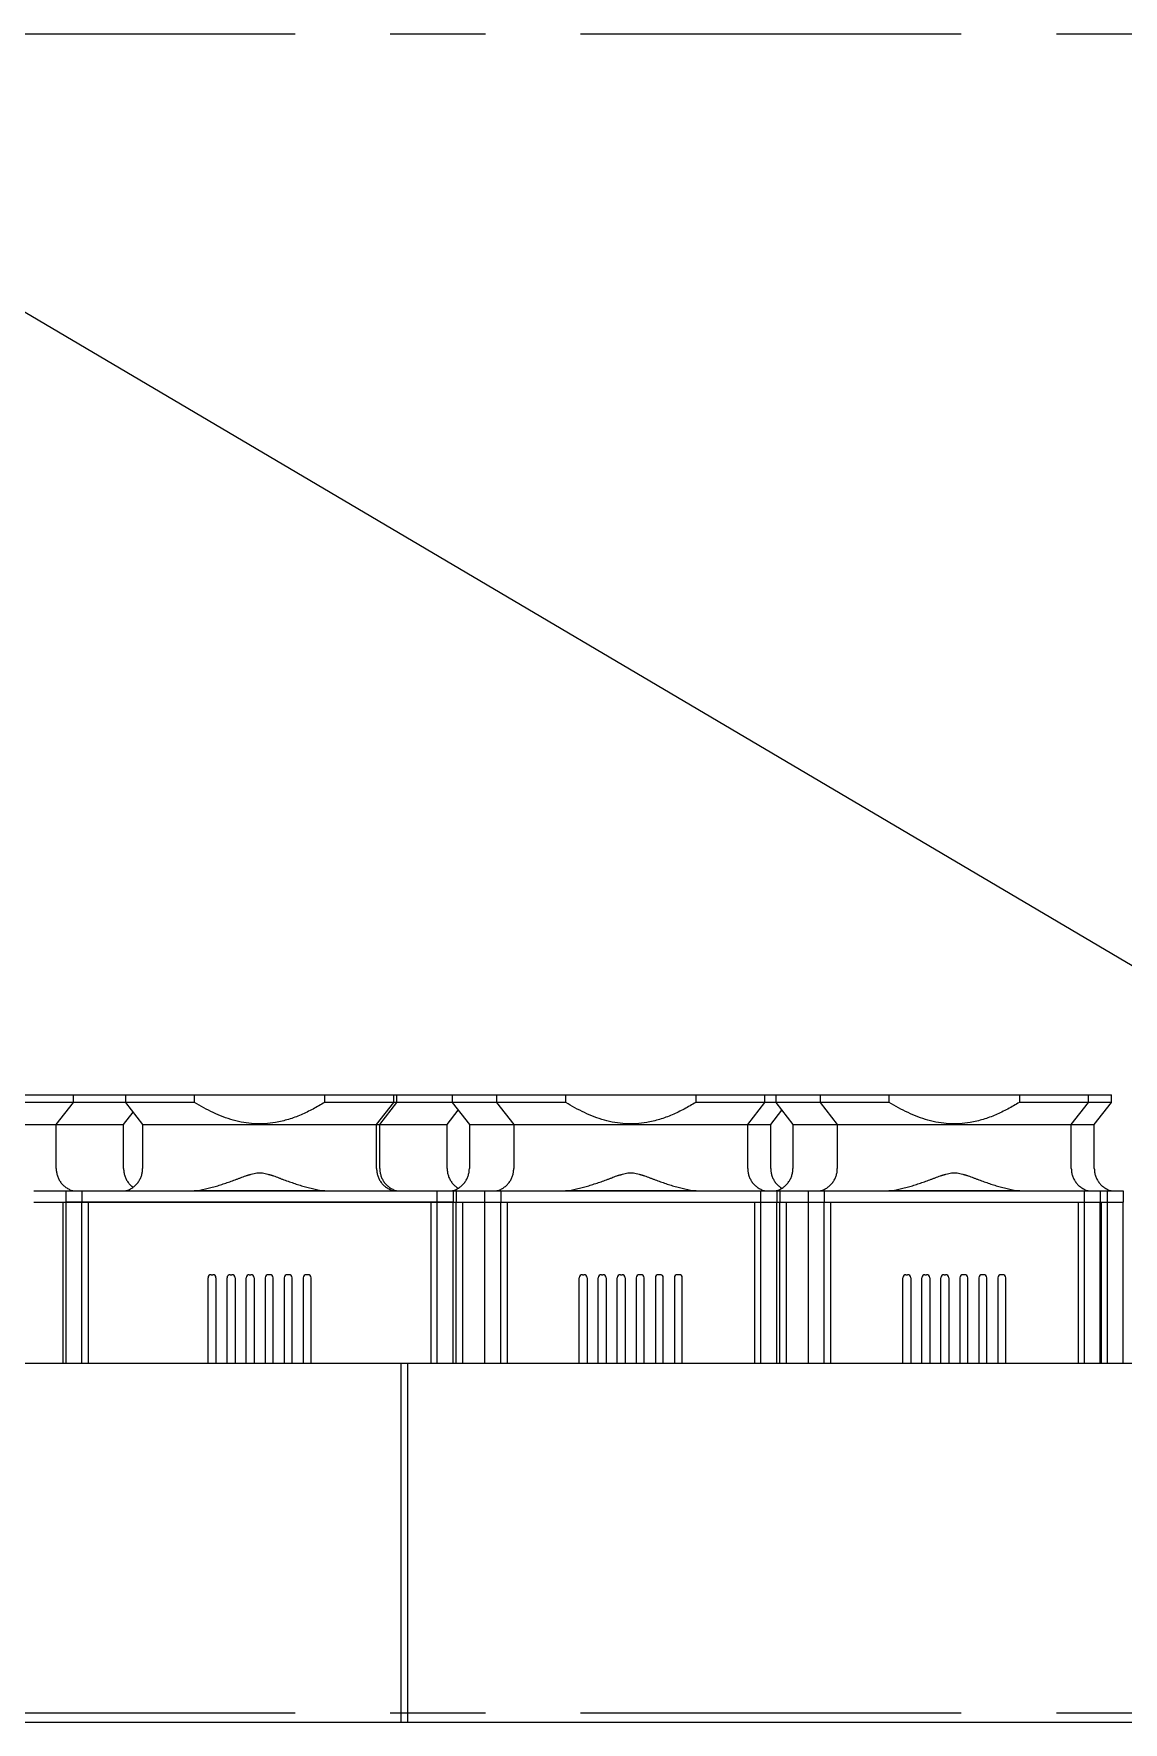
# Model space of a CAD drawing. Header units: millimetres. Extents: x -33493 to 146110, y 17338 to 47807.
# Drawn here: x 934 to 4368, y 36735 to 42055 of the extents above; entities that cross this region are included whole.
import ezdxf

# ---------------------------------------------------------------- set-up
doc = ezdxf.new("R2010")
doc.units = ezdxf.units.MM
doc.linetypes.add('IDA - Grid Line', pattern=[2100, 1200, -300, 300, -300])
doc.layers.add('0-1', color=7, linetype='Continuous', lineweight=5)
for name, color, linetype, lineweight, true_color in [('A-_FLORLEVL_E-1', 9, 'IDA - Grid Line', 9, 0x808080), ('A-_ROOF----_E-1', 6, 'Continuous', 9, 0xff00ff), ('A-_WALL----_E-1', 6, 'Continuous', 9, 0xff00ff), ('M-_EQPT----_E-1', 6, 'Continuous', 9, 0xff00ff)]:
    doc.layers.add(name, color=color, linetype=linetype, lineweight=lineweight, true_color=true_color)

# ---------------------------------------------------------------- blocks, each defined once
blk = doc.blocks.new('1599_DB_A_BLK2_ISS_ACMV_R21 23 1228_rvt-1-DOOR _ WINDOW SCHEDULE - ELEVATION 3 Copy 1')
at = {"layer": 'M-_EQPT----_E-1', "color": 8}
for p, q in [((840.7, 38712), (1058.7, 38712)), ((1058.7, 38688), (840.7, 38688)), ((1004.5, 38618.7), (1058.7, 38688)), ((1058.7, 38688), (1058.7, 38712)), ((1223.3, 38688), (1058.9, 38688)), ((1059, 38712), (1223.3, 38712)), ((1222.7, 38712), (1222.7, 38688)), ((1222.7, 38712), (1440.7, 38712)), ((1222.7, 38688), (1276.9, 38618.7)), ((1440.7, 38688), (1222.7, 38688)), ((1440.7, 38712), (1850.7, 38712)), ((1440.7, 38688), (1440.7, 38712)), ((1850.7, 38712), (2068.7, 38712)), ((1850.7, 38712), (1850.7, 38688)), ((2068.7, 38688), (1850.7, 38688)), ((2014.5, 38618.7), (2068.7, 38688)), ((2024.5, 38618.7), (2078.7, 38688)), ((2068.7, 38688), (2068.7, 38712)), ((2069.8, 38712), (2078.7, 38712)), ((2078.7, 38688), (2069.8, 38688)), ((2078.7, 38688), (2078.7, 38712)), ((2253.4, 38688), (2078.9, 38688)), ((2079, 38712), (2253.4, 38712)), ((2252.7, 38712), (2252.7, 38688)), ((2252.7, 38712), (2391.9, 38712)), ((2252.7, 38688), (2306.9, 38618.7)), ((2391.9, 38688), (2252.7, 38688)), ((2392.7, 38712), (2392.7, 38688)), ((2392.7, 38712), (2610.7, 38712)), ((2392.7, 38688), (2446.9, 38618.7)), ((2610.7, 38688), (2392.7, 38688)), ((2610.7, 38712), (3020.7, 38712)), ((2610.7, 38688), (2610.7, 38712)), ((3020.7, 38712), (3238.7, 38712)), ((3020.7, 38712), (3020.7, 38688)), ((3238.7, 38688), (3020.7, 38688)), ((3184.5, 38618.7), (3238.7, 38688)), ((3238.7, 38688), (3238.7, 38712)), ((3239.1, 38712), (3273.4, 38712)), ((3273.4, 38688), (3239.1, 38688)), ((3272.7, 38712), (3272.7, 38688)), ((3272.7, 38712), (3411.9, 38712)), ((3272.7, 38688), (3326.9, 38618.7)), ((3411.9, 38688), (3272.7, 38688)), ((3412.7, 38712), (3412.7, 38688)), ((3412.7, 38712), (3630.7, 38712)), ((3412.7, 38688), (3466.9, 38618.7)), ((3630.7, 38688), (3412.7, 38688)), ((3630.7, 38712), (4040.7, 38712)), ((3630.7, 38688), (3630.7, 38712)), ((4040.7, 38712), (4258.7, 38712)), ((4040.7, 38712), (4040.7, 38688)), ((4258.7, 38688), (4040.7, 38688)), ((4204.5, 38618.7), (4258.7, 38688)), ((4250.4, 38712), (4251.1, 38712)), ((4258.7, 38688), (4258.7, 38712)), ((4259.1, 38712), (4331.2, 38712)), ((4331.2, 38688), (4259.1, 38688)), ((4277, 38618.7), (4331.2, 38688)), ((4331.2, 38688), (4331.2, 38712)), ((1217, 38618.7), (1247, 38657)), ((2237, 38618.7), (2272, 38663.4)), ((3257, 38618.7), (3292, 38663.4)), ((692.8, 38618.7), (1004.5, 38618.7)), ((1004.5, 38479.1), (1004.5, 38618.7)), ((1004.8, 38618.7), (1217, 38618.7)), ((1217, 38479.1), (1217, 38618.7)), ((1276.9, 38618.7), (1276.9, 38479.1)), ((1276.9, 38618.7), (2014.5, 38618.7)), ((2014.5, 38479.1), (2014.5, 38618.7)), ((2015.5, 38618.7), (2024.5, 38618.7)), ((2024.5, 38479.1), (2024.5, 38618.7)), ((2024.8, 38618.7), (2237, 38618.7)), ((2237, 38479.1), (2237, 38618.7)), ((2306.9, 38618.7), (2306.9, 38479.1)), ((2306.9, 38618.7), (2446.4, 38618.7)), ((2446.9, 38618.7), (2446.9, 38479.1)), ((2446.9, 38618.7), (3184.5, 38618.7)), ((3184.5, 38479.1), (3184.5, 38618.7)), ((3185.8, 38618.7), (3257, 38618.7)), ((3257, 38479.1), (3257, 38618.7)), ((3326.9, 38618.7), (3326.9, 38479.1)), ((3326.9, 38618.7), (3466.4, 38618.7)), ((3466.9, 38618.7), (3466.9, 38479.1)), ((3466.9, 38618.7), (4204.5, 38618.7)), ((4204.5, 38479.1), (4204.5, 38618.7)), ((4205.8, 38618.7), (4277, 38618.7)), ((4277, 38479.1), (4277, 38618.7)), ((933.7, 38409), (1035.7, 38409)), ((1035.7, 38409), (1085.7, 38409)), ((1035.7, 38374), (1035.7, 38409)), ((1085.7, 38409), (2205.7, 38409)), ((1085.7, 38409), (1085.7, 38374)), ((1851.7, 38409), (1439.7, 38409)), ((2205.7, 38409), (2255.7, 38409)), ((2205.7, 38374), (2205.7, 38409)), ((2255.7, 38409), (2255.7, 38374)), ((2255.7, 38409), (2265.7, 38409)), ((2265.7, 38409), (2355.7, 38409)), ((2265.7, 38409), (2265.7, 38374)), ((2355.7, 38409), (2405.7, 38409)), ((2355.7, 38374), (2355.7, 38409)), ((2405.7, 38409), (3225.7, 38409)), ((2405.7, 38409), (2405.7, 38374)), ((3021.7, 38409), (2609.7, 38409)), ((3225.7, 38409), (3275.7, 38409)), ((3225.7, 38374), (3225.7, 38409)), ((3275.7, 38409), (3275.7, 38374)), ((3275.7, 38409), (3285.7, 38409)), ((3285.7, 38409), (3375.7, 38409)), ((3285.7, 38409), (3285.7, 38374)), ((3375.7, 38409), (3425.7, 38409)), ((3375.7, 38374), (3375.7, 38409)), ((3425.7, 38409), (4245.7, 38409)), ((3425.7, 38409), (3425.7, 38374)), ((4041.7, 38409), (3629.7, 38409)), ((4245.7, 38409), (4295.7, 38409)), ((4245.7, 38374), (4245.7, 38409)), ((4295.7, 38409), (4295.7, 38374)), ((4295.7, 38409), (4318.2, 38409)), ((4318.2, 38409), (4368.2, 38409)), ((4318.2, 38374), (4318.2, 38409)), ((4368.2, 38409), (4368.2, 38374)), ((933.7, 38374), (1035.7, 38374)), ((1025.7, 38374), (1025.7, 37865)), ((1085.7, 38374), (1035.7, 38374)), ((1035.7, 38374), (1085.7, 38374)), ((1035.7, 37865), (1035.7, 38374)), ((2205.7, 38374), (1085.7, 38374)), ((1085.7, 38374), (2205.7, 38374)), ((1085.7, 37865), (1085.7, 38374)), ((1105.7, 38374), (1105.7, 37865)), ((2185.7, 38374), (2185.7, 37865)), ((2255.7, 38374), (2205.7, 38374)), ((2205.7, 38374), (2255.7, 38374)), ((2205.7, 37865), (2205.7, 38374)), ((2255.7, 37865), (2255.7, 38374)), ((2255.7, 38374), (2265.7, 38374)), ((2265.7, 38374), (2355.7, 38374)), ((2265.7, 37865), (2265.7, 38374)), ((2285.7, 38374), (2285.7, 37865)), ((2355.7, 38374), (2405.7, 38374)), ((2355.7, 37865), (2355.7, 38374)), ((2405.7, 38374), (3225.7, 38374)), ((2405.7, 37865), (2405.7, 38374)), ((2425.7, 38374), (2425.7, 37865)), ((3205.7, 38374), (3205.7, 37865)), ((3225.7, 38374), (3275.7, 38374)), ((3225.7, 37865), (3225.7, 38374)), ((3275.7, 37865), (3275.7, 38374)), ((3275.7, 38374), (3285.7, 38374)), ((3285.7, 38374), (3375.7, 38374)), ((3285.7, 37865), (3285.7, 38374)), ((3305.7, 38374), (3305.7, 37865)), ((3375.7, 38374), (3425.7, 38374)), ((3375.7, 37865), (3375.7, 38374)), ((3425.7, 38374), (4245.7, 38374)), ((3425.7, 37865), (3425.7, 38374)), ((3445.7, 38374), (3445.7, 37865)), ((4225.7, 38374), (4225.7, 37865)), ((4245.7, 38374), (4295.7, 38374)), ((4245.7, 37865), (4245.7, 38374)), ((4295.7, 37865), (4295.7, 38374)), ((4295.7, 38374), (4318.2, 38374)), ((4298.2, 38374), (4298.2, 37865)), ((4318.2, 38374), (4368.2, 38374)), ((4318.2, 37865), (4318.2, 38374)), ((4368.2, 37865), (4368.2, 38374)), ((1493.2, 38145), (1498.2, 38145)), ((1553.2, 38145), (1558.2, 38145)), ((1613.2, 38145), (1618.2, 38145)), ((1678.2, 38145), (1673.2, 38145)), ((1738.2, 38145), (1733.2, 38145)), ((1798.2, 38145), (1793.2, 38145)), ((2663.2, 38145), (2668.2, 38145)), ((2723.2, 38145), (2728.2, 38145)), ((2783.2, 38145), (2788.2, 38145)), ((2848.2, 38145), (2843.2, 38145)), ((2908.2, 38145), (2903.2, 38145)), ((2968.2, 38145), (2963.2, 38145)), ((3683.2, 38145), (3688.2, 38145)), ((3743.2, 38145), (3748.2, 38145)), ((3803.2, 38145), (3808.2, 38145)), ((3868.2, 38145), (3863.2, 38145)), ((3928.2, 38145), (3923.2, 38145)), ((3988.2, 38145), (3983.2, 38145)), ((1483.2, 37865), (1483.2, 38135)), ((1508.2, 38135), (1508.2, 37865)), ((1543.2, 37865), (1543.2, 38135)), ((1568.2, 38135), (1568.2, 37865)), ((1603.2, 37865), (1603.2, 38135)), ((1628.2, 38135), (1628.2, 37865)), ((1663.2, 38135), (1663.2, 37865)), ((1688.2, 37865), (1688.2, 38135)), ((1723.2, 38135), (1723.2, 37865)), ((1748.2, 37865), (1748.2, 38135)), ((1783.2, 38135), (1783.2, 37865)), ((1808.2, 37865), (1808.2, 38135)), ((2653.2, 37865), (2653.2, 38135)), ((2678.2, 38135), (2678.2, 37865)), ((2713.2, 37865), (2713.2, 38135)), ((2738.2, 38135), (2738.2, 37865)), ((2773.2, 37865), (2773.2, 38135)), ((2798.2, 38135), (2798.2, 37865)), ((2833.2, 38135), (2833.2, 37865)), ((2858.2, 37865), (2858.2, 38135)), ((2893.2, 38135), (2893.2, 37865)), ((2918.2, 37865), (2918.2, 38135)), ((2953.2, 38135), (2953.2, 37865)), ((2978.2, 37865), (2978.2, 38135)), ((3673.2, 37865), (3673.2, 38135)), ((3698.2, 38135), (3698.2, 37865)), ((3733.2, 37865), (3733.2, 38135)), ((3758.2, 38135), (3758.2, 37865)), ((3793.2, 37865), (3793.2, 38135)), ((3818.2, 38135), (3818.2, 37865)), ((3853.2, 38135), (3853.2, 37865)), ((3878.2, 37865), (3878.2, 38135)), ((3913.2, 38135), (3913.2, 37865)), ((3938.2, 37865), (3938.2, 38135)), ((3973.2, 38135), (3973.2, 37865)), ((3998.2, 37865), (3998.2, 38135))]:
    blk.add_line(p, q, dxfattribs=at)
at = {"layer": 'M-_EQPT----_E-1', "color": 8, "flags": 128}
for points in [[(1004.5, 38479.1), (1004.6, 38476.2), (1004.8, 38473.4), (1005.1, 38470.5), (1005.5, 38467.6), (1006, 38464.8), (1006.6, 38461.9), (1007.4, 38459.2), (1008.2, 38456.4), (1009.2, 38453.7), (1010.2, 38451), (1011.4, 38448.3), (1012.7, 38445.7), (1014.1, 38443.2), (1015.6, 38440.7), (1017.2, 38438.3), (1018.9, 38435.9), (1020.6, 38433.7), (1022.5, 38431.4), (1024.4, 38429.3), (1026.5, 38427.3), (1028.6, 38425.3), (1030.8, 38423.4), (1033.1, 38421.6), (1035.4, 38419.9), (1037.8, 38418.3), (1040.3, 38416.8), (1042.8, 38415.3), (1045.4, 38414), (1048, 38412.8), (1050.7, 38411.7), (1053.4, 38410.7), (1056.1, 38409.8), (1058.9, 38409.1)], [(1217, 38479.1), (1217.1, 38476.2), (1217.3, 38473.4), (1217.6, 38470.5), (1218, 38467.6), (1218.5, 38464.8), (1219.1, 38461.9), (1219.9, 38459.2), (1220.7, 38456.4), (1221.7, 38453.7), (1222.7, 38451), (1223.9, 38448.3), (1225.2, 38445.7), (1226.6, 38443.2), (1228.1, 38440.7), (1229.7, 38438.3), (1231.4, 38435.9), (1233.1, 38433.7), (1235, 38431.4), (1236.9, 38429.3), (1239, 38427.3), (1241.1, 38425.3), (1243.3, 38423.4), (1245.6, 38421.6)], [(1222.2, 38409), (1225, 38409.8), (1227.8, 38410.6), (1230.5, 38411.6), (1233.2, 38412.7), (1235.8, 38413.9), (1238.4, 38415.2), (1240.9, 38416.6), (1243.4, 38418.1), (1245.8, 38419.7), (1248.1, 38421.4), (1250.4, 38423.2), (1252.6, 38425.1), (1254.7, 38427.1), (1256.8, 38429.1), (1258.7, 38431.2), (1260.6, 38433.4), (1262.4, 38435.7), (1264.1, 38438.1), (1265.7, 38440.5), (1267.2, 38442.9), (1268.6, 38445.5), (1269.9, 38448.1), (1271.1, 38450.7), (1272.1, 38453.4), (1273.1, 38456.1), (1274, 38458.9), (1274.7, 38461.7), (1275.4, 38464.5), (1275.9, 38467.3), (1276.3, 38470.2), (1276.6, 38473.1), (1276.8, 38476), (1276.9, 38478.8), (1276.9, 38479.1)], [(2014.5, 38479.1), (2014.6, 38476.2), (2014.8, 38473.4), (2015.1, 38470.5), (2015.5, 38467.6), (2016, 38464.8), (2016.6, 38461.9), (2017.4, 38459.2), (2018.2, 38456.4), (2019.2, 38453.7), (2020.2, 38451), (2021.4, 38448.3), (2022.7, 38445.7), (2024.1, 38443.2), (2025.6, 38440.7), (2027.2, 38438.3), (2028.9, 38435.9), (2030.6, 38433.7), (2032.5, 38431.4), (2034.4, 38429.3), (2036.5, 38427.3), (2038.6, 38425.3), (2040.8, 38423.4), (2043.1, 38421.6), (2045.4, 38419.9), (2047.8, 38418.3), (2050.3, 38416.8), (2052.8, 38415.3), (2055.4, 38414), (2058, 38412.8), (2060.7, 38411.7), (2063.4, 38410.7), (2066.1, 38409.8), (2068.9, 38409.1), (2069.2, 38409)], [(2024.5, 38479.1), (2024.6, 38476.2), (2024.8, 38473.4), (2025.1, 38470.5), (2025.5, 38467.6), (2026, 38464.8), (2026.6, 38461.9), (2027.4, 38459.2), (2028.2, 38456.4), (2029.2, 38453.7), (2030.2, 38451), (2031.4, 38448.3), (2032.7, 38445.7), (2034.1, 38443.2), (2035.6, 38440.7), (2037.2, 38438.3), (2038.9, 38435.9), (2040.6, 38433.7), (2042.5, 38431.4), (2044.4, 38429.3), (2046.5, 38427.3), (2048.6, 38425.3), (2050.8, 38423.4), (2053.1, 38421.6), (2055.4, 38419.9), (2057.8, 38418.3), (2060.3, 38416.8), (2062.8, 38415.3), (2065.4, 38414), (2068, 38412.8), (2070.7, 38411.7), (2073.4, 38410.7), (2076.1, 38409.8), (2078.9, 38409.1)], [(2237, 38479.1), (2237.1, 38476.2), (2237.3, 38473.4), (2237.6, 38470.5), (2238, 38467.6), (2238.5, 38464.8), (2239.1, 38461.9), (2239.9, 38459.2), (2240.7, 38456.4), (2241.7, 38453.7), (2242.7, 38451), (2243.9, 38448.3), (2245.2, 38445.7), (2246.6, 38443.2), (2248.1, 38440.7), (2249.7, 38438.3), (2251.4, 38435.9), (2253.1, 38433.7), (2255, 38431.4), (2256.9, 38429.3), (2259, 38427.3), (2261.1, 38425.3), (2263.3, 38423.4), (2265.6, 38421.6), (2267.9, 38419.9), (2270.3, 38418.3)], [(2252.2, 38409), (2255, 38409.8), (2257.8, 38410.6), (2260.5, 38411.6), (2263.2, 38412.7), (2265.8, 38413.9), (2268.4, 38415.2), (2270.9, 38416.6), (2273.4, 38418.1), (2275.8, 38419.7), (2278.1, 38421.4), (2280.4, 38423.2), (2282.6, 38425.1), (2284.7, 38427.1), (2286.8, 38429.1), (2288.7, 38431.2), (2290.6, 38433.4), (2292.4, 38435.7), (2294.1, 38438.1), (2295.7, 38440.5), (2297.2, 38442.9), (2298.6, 38445.5), (2299.9, 38448.1), (2301.1, 38450.7), (2302.1, 38453.4), (2303.1, 38456.1), (2304, 38458.9), (2304.7, 38461.7), (2305.4, 38464.5), (2305.9, 38467.3), (2306.3, 38470.2), (2306.6, 38473.1), (2306.8, 38476), (2306.9, 38478.8), (2306.9, 38479.1)], [(2392.2, 38409), (2395, 38409.8), (2397.8, 38410.6), (2400.5, 38411.6), (2403.2, 38412.7), (2405.8, 38413.9), (2408.4, 38415.2), (2410.9, 38416.6), (2413.4, 38418.1), (2415.8, 38419.7), (2418.1, 38421.4), (2420.4, 38423.2), (2422.6, 38425.1), (2424.7, 38427.1), (2426.8, 38429.1), (2428.7, 38431.2), (2430.6, 38433.4), (2432.4, 38435.7), (2434.1, 38438.1), (2435.7, 38440.5), (2437.2, 38442.9), (2438.6, 38445.5), (2439.9, 38448.1), (2441.1, 38450.7), (2442.1, 38453.4), (2443.1, 38456.1), (2444, 38458.9), (2444.7, 38461.7), (2445.4, 38464.5), (2445.9, 38467.3), (2446.3, 38470.2), (2446.6, 38473.1), (2446.8, 38476), (2446.9, 38478.8), (2446.9, 38479.1)], [(3184.5, 38479.1), (3184.6, 38476.2), (3184.8, 38473.4), (3185.1, 38470.5), (3185.5, 38467.6), (3186, 38464.8), (3186.6, 38461.9), (3187.4, 38459.2), (3188.2, 38456.4), (3189.2, 38453.7), (3190.2, 38451), (3191.4, 38448.3), (3192.7, 38445.7), (3194.1, 38443.2), (3195.6, 38440.7), (3197.2, 38438.3), (3198.9, 38435.9), (3200.6, 38433.7), (3202.5, 38431.4), (3204.4, 38429.3), (3206.5, 38427.3), (3208.6, 38425.3), (3210.8, 38423.4), (3213.1, 38421.6), (3215.4, 38419.9), (3217.8, 38418.3), (3220.3, 38416.8), (3222.8, 38415.3), (3225.4, 38414), (3228, 38412.8), (3230.7, 38411.7), (3233.4, 38410.7), (3236.1, 38409.8), (3238.9, 38409.1)], [(3257, 38479.1), (3257.1, 38476.2), (3257.3, 38473.4), (3257.6, 38470.5), (3258, 38467.6), (3258.5, 38464.8), (3259.1, 38461.9), (3259.9, 38459.2), (3260.7, 38456.4), (3261.7, 38453.7), (3262.7, 38451), (3263.9, 38448.3), (3265.2, 38445.7), (3266.6, 38443.2), (3268.1, 38440.7), (3269.7, 38438.3), (3271.4, 38435.9), (3273.1, 38433.7), (3275, 38431.4), (3276.9, 38429.3), (3279, 38427.3), (3281.1, 38425.3), (3283.3, 38423.4), (3285.6, 38421.6), (3287.9, 38419.9), (3290.3, 38418.3)], [(3272.2, 38409), (3275, 38409.8), (3277.8, 38410.6), (3280.5, 38411.6), (3283.2, 38412.7), (3285.8, 38413.9), (3288.4, 38415.2), (3290.9, 38416.6), (3293.4, 38418.1), (3295.8, 38419.7), (3298.1, 38421.4), (3300.4, 38423.2), (3302.6, 38425.1), (3304.7, 38427.1), (3306.8, 38429.1), (3308.7, 38431.2), (3310.6, 38433.4), (3312.4, 38435.7), (3314.1, 38438.1), (3315.7, 38440.5), (3317.2, 38442.9), (3318.6, 38445.5), (3319.9, 38448.1), (3321.1, 38450.7), (3322.1, 38453.4), (3323.1, 38456.1), (3324, 38458.9), (3324.7, 38461.7), (3325.4, 38464.5), (3325.9, 38467.3), (3326.3, 38470.2), (3326.6, 38473.1), (3326.8, 38476), (3326.9, 38478.8), (3326.9, 38479.1)], [(3412.2, 38409), (3415, 38409.8), (3417.8, 38410.6), (3420.5, 38411.6), (3423.2, 38412.7), (3425.8, 38413.9), (3428.4, 38415.2), (3430.9, 38416.6), (3433.4, 38418.1), (3435.8, 38419.7), (3438.1, 38421.4), (3440.4, 38423.2), (3442.6, 38425.1), (3444.7, 38427.1), (3446.8, 38429.1), (3448.7, 38431.2), (3450.6, 38433.4), (3452.4, 38435.7), (3454.1, 38438.1), (3455.7, 38440.5), (3457.2, 38442.9), (3458.6, 38445.5), (3459.9, 38448.1), (3461.1, 38450.7), (3462.1, 38453.4), (3463.1, 38456.1), (3464, 38458.9), (3464.7, 38461.7), (3465.4, 38464.5), (3465.9, 38467.3), (3466.3, 38470.2), (3466.6, 38473.1), (3466.8, 38476), (3466.9, 38478.8), (3466.9, 38479.1)], [(4204.5, 38479.1), (4204.6, 38476.2), (4204.8, 38473.4), (4205.1, 38470.5), (4205.5, 38467.6), (4206, 38464.8), (4206.6, 38461.9), (4207.4, 38459.2), (4208.2, 38456.4), (4209.2, 38453.7), (4210.2, 38451), (4211.4, 38448.3), (4212.7, 38445.7), (4214.1, 38443.2), (4215.6, 38440.7), (4217.2, 38438.3), (4218.9, 38435.9), (4220.6, 38433.7), (4222.5, 38431.4), (4224.4, 38429.3), (4226.5, 38427.3), (4228.6, 38425.3), (4230.8, 38423.4), (4233.1, 38421.6), (4235.4, 38419.9), (4237.8, 38418.3), (4240.3, 38416.8), (4242.8, 38415.3), (4245.4, 38414), (4248, 38412.8), (4250.7, 38411.7), (4253.4, 38410.7), (4256.1, 38409.8), (4258.9, 38409.1)], [(4277, 38479.1), (4277.1, 38476.2), (4277.3, 38473.4), (4277.6, 38470.5), (4278, 38467.6), (4278.5, 38464.8), (4279.1, 38461.9), (4279.9, 38459.2), (4280.7, 38456.4), (4281.7, 38453.7), (4282.7, 38451), (4283.9, 38448.3), (4285.2, 38445.7), (4286.6, 38443.2), (4288.1, 38440.7), (4289.7, 38438.3), (4291.4, 38435.9), (4293.1, 38433.7), (4295, 38431.4), (4296.9, 38429.3), (4299, 38427.3), (4301.1, 38425.3), (4303.3, 38423.4), (4305.6, 38421.6), (4307.9, 38419.9), (4310.3, 38418.3), (4312.8, 38416.8), (4315.3, 38415.3), (4317.9, 38414), (4320.5, 38412.8), (4323.2, 38411.7), (4325.9, 38410.7), (4328.6, 38409.8), (4331.4, 38409.1)]]:
    blk.add_lwpolyline(points, dxfattribs=at)
at = {"layer": 'M-_EQPT----_E-1', "color": 8}
for centre, start, end in [((1493.2, 38135), 90, 180), ((1498.2, 38135), 0, 90), ((1553.2, 38135), 90, 180), ((1558.2, 38135), 0, 90), ((1613.2, 38135), 90, 180), ((1618.2, 38135), 0, 90), ((1673.2, 38135), 90, 180), ((1678.2, 38135), 0, 90), ((1733.2, 38135), 90, 180), ((1738.2, 38135), 0, 90), ((1793.2, 38135), 90, 180), ((1798.2, 38135), 0, 90), ((2663.2, 38135), 90, 180), ((2668.2, 38135), 0, 90), ((2723.2, 38135), 90, 180), ((2728.2, 38135), 0, 90), ((2783.2, 38135), 90, 180), ((2788.2, 38135), 0, 90), ((2843.2, 38135), 90, 180), ((2848.2, 38135), 0, 90), ((2903.2, 38135), 90, 180), ((2908.2, 38135), 0, 90), ((2963.2, 38135), 90, 180), ((2968.2, 38135), 0, 90), ((3683.2, 38135), 90, 180), ((3688.2, 38135), 0, 90), ((3743.2, 38135), 90, 180), ((3748.2, 38135), 0, 90), ((3803.2, 38135), 90, 180), ((3808.2, 38135), 0, 90), ((3863.2, 38135), 90, 180), ((3868.2, 38135), 0, 90), ((3923.2, 38135), 90, 180), ((3928.2, 38135), 0, 90), ((3983.2, 38135), 90, 180), ((3988.2, 38135), 0, 90)]:
    blk.add_arc(centre, 10, start, end, dxfattribs=at)
for points, knots in [([(1850.7, 38688), (1838.8, 38680.5), (1820.5, 38670), (1795.5, 38657.3), (1770, 38645.7), (1737.1, 38633.5), (1698.8, 38624.2), (1662.6, 38620), (1628.8, 38620), (1595.4, 38623.9), (1562.5, 38631.4), (1530.5, 38642.1), (1499.6, 38655.3), (1469.7, 38670.7), (1450.3, 38682), (1440.7, 38688)], [-1, -1, -1, -1, -0.903846, -0.855769, -0.807692, -0.711538, -0.615385, -0.538462, -0.461538, -0.384615, -0.307692, -0.230769, -0.153846, -0.076923, 0, 0, 0, 0]), ([(3020.7, 38688), (3008.8, 38680.5), (2990.5, 38670), (2965.5, 38657.3), (2940, 38645.7), (2907.1, 38633.5), (2868.8, 38624.2), (2832.6, 38620), (2798.8, 38620), (2765.4, 38623.9), (2732.5, 38631.4), (2700.5, 38642.1), (2669.6, 38655.3), (2639.7, 38670.7), (2620.3, 38682), (2610.7, 38688)], [-1, -1, -1, -1, -0.903846, -0.855769, -0.807692, -0.711538, -0.615385, -0.538462, -0.461538, -0.384615, -0.307692, -0.230769, -0.153846, -0.076923, 0, 0, 0, 0]), ([(4040.7, 38688), (4028.8, 38680.5), (4010.5, 38670), (3985.5, 38657.3), (3960, 38645.7), (3927.1, 38633.5), (3888.8, 38624.2), (3852.6, 38620), (3818.8, 38620), (3785.4, 38623.9), (3752.5, 38631.4), (3720.5, 38642.1), (3689.6, 38655.3), (3659.7, 38670.7), (3640.3, 38682), (3630.7, 38688)], [-1, -1, -1, -1, -0.903846, -0.855769, -0.807692, -0.711538, -0.615385, -0.538462, -0.461538, -0.384615, -0.307692, -0.230769, -0.153846, -0.076923, 0, 0, 0, 0]), ([(1439.7, 38409), (1451.5, 38410.6), (1469.2, 38413.6), (1492.4, 38419.2), (1509.6, 38424), (1523.8, 38428.4), (1535.1, 38432.2), (1543.6, 38435), (1552, 38438), (1560.4, 38441), (1567.4, 38443.6), (1573, 38445.6), (1577.2, 38447.1), (1581.4, 38448.7), (1586.9, 38450.8), (1593.9, 38453.5), (1600.9, 38456.1), (1605.8, 38457.7), (1608.6, 38458.5), (1610.8, 38459.1), (1612.9, 38459.7), (1615.8, 38460.6), (1620.8, 38462), (1628.1, 38464), (1636.9, 38465.7), (1645.7, 38466.4), (1654.4, 38465.7), (1663.3, 38463.9), (1670.6, 38462), (1675.7, 38460.6), (1678.5, 38459.7), (1680.7, 38459.1), (1682.8, 38458.5), (1685.7, 38457.7), (1690.6, 38456), (1697.6, 38453.5), (1704.5, 38450.8), (1710, 38448.7), (1714.2, 38447.1), (1718.4, 38445.6), (1724, 38443.6), (1731, 38441), (1739.5, 38437.9), (1747.9, 38435), (1756.4, 38432.1), (1767.7, 38428.4), (1781.9, 38424), (1799.1, 38419.2), (1822.3, 38413.6), (1839.9, 38410.6), (1851.7, 38409)], [-1, -1, -1, -1, -0.916667, -0.875, -0.833333, -0.791667, -0.770833, -0.75, -0.729167, -0.708333, -0.6875, -0.677083, -0.666667, -0.65625, -0.645833, -0.625, -0.604167, -0.59375, -0.588542, -0.583333, -0.578125, -0.572917, -0.5625, -0.541667, -0.520833, -0.5, -0.479167, -0.458333, -0.4375, -0.427083, -0.421875, -0.416667, -0.411458, -0.40625, -0.395833, -0.375, -0.354167, -0.34375, -0.333333, -0.322917, -0.3125, -0.291667, -0.270833, -0.25, -0.229167, -0.208333, -0.166667, -0.125, -0.083333, 0, 0, 0, 0]), ([(2609.7, 38409), (2621.5, 38410.6), (2639.2, 38413.6), (2662.4, 38419.2), (2679.6, 38424), (2693.8, 38428.4), (2705.1, 38432.2), (2713.6, 38435), (2722, 38438), (2730.4, 38441), (2737.4, 38443.6), (2743, 38445.6), (2747.2, 38447.1), (2751.4, 38448.7), (2756.9, 38450.8), (2763.9, 38453.5), (2770.9, 38456.1), (2775.8, 38457.7), (2778.6, 38458.5), (2780.8, 38459.1), (2782.9, 38459.7), (2785.8, 38460.6), (2790.8, 38462), (2798.1, 38464), (2806.9, 38465.7), (2815.7, 38466.4), (2824.4, 38465.7), (2833.3, 38463.9), (2840.6, 38462), (2845.7, 38460.6), (2848.5, 38459.7), (2850.7, 38459.1), (2852.8, 38458.5), (2855.7, 38457.7), (2860.6, 38456), (2867.6, 38453.5), (2874.5, 38450.8), (2880, 38448.7), (2884.2, 38447.1), (2888.4, 38445.6), (2894, 38443.6), (2901, 38441), (2909.5, 38437.9), (2917.9, 38435), (2926.4, 38432.1), (2937.7, 38428.4), (2951.9, 38424), (2969.1, 38419.2), (2992.3, 38413.6), (3009.9, 38410.6), (3021.7, 38409)], [-1, -1, -1, -1, -0.916667, -0.875, -0.833333, -0.791667, -0.770833, -0.75, -0.729167, -0.708333, -0.6875, -0.677083, -0.666667, -0.65625, -0.645833, -0.625, -0.604167, -0.59375, -0.588542, -0.583333, -0.578125, -0.572917, -0.5625, -0.541667, -0.520833, -0.5, -0.479167, -0.458333, -0.4375, -0.427083, -0.421875, -0.416667, -0.411458, -0.40625, -0.395833, -0.375, -0.354167, -0.34375, -0.333333, -0.322917, -0.3125, -0.291667, -0.270833, -0.25, -0.229167, -0.208333, -0.166667, -0.125, -0.083333, 0, 0, 0, 0]), ([(3629.7, 38409), (3641.5, 38410.6), (3659.2, 38413.6), (3682.4, 38419.2), (3699.6, 38424), (3713.8, 38428.4), (3725.1, 38432.2), (3733.6, 38435), (3742, 38438), (3750.4, 38441), (3757.4, 38443.6), (3763, 38445.6), (3767.2, 38447.1), (3771.4, 38448.7), (3776.9, 38450.8), (3783.9, 38453.5), (3790.9, 38456.1), (3795.8, 38457.7), (3798.6, 38458.5), (3800.8, 38459.1), (3802.9, 38459.7), (3805.8, 38460.6), (3810.8, 38462), (3818.1, 38464), (3826.9, 38465.7), (3835.7, 38466.4), (3844.4, 38465.7), (3853.3, 38463.9), (3860.6, 38462), (3865.7, 38460.6), (3868.5, 38459.7), (3870.7, 38459.1), (3872.8, 38458.5), (3875.7, 38457.7), (3880.6, 38456), (3887.6, 38453.5), (3894.5, 38450.8), (3900, 38448.7), (3904.2, 38447.1), (3908.4, 38445.6), (3914, 38443.6), (3921, 38441), (3929.5, 38437.9), (3937.9, 38435), (3946.4, 38432.1), (3957.7, 38428.4), (3971.9, 38424), (3989.1, 38419.2), (4012.3, 38413.6), (4029.9, 38410.6), (4041.7, 38409)], [-1, -1, -1, -1, -0.916667, -0.875, -0.833333, -0.791667, -0.770833, -0.75, -0.729167, -0.708333, -0.6875, -0.677083, -0.666667, -0.65625, -0.645833, -0.625, -0.604167, -0.59375, -0.588542, -0.583333, -0.578125, -0.572917, -0.5625, -0.541667, -0.520833, -0.5, -0.479167, -0.458333, -0.4375, -0.427083, -0.421875, -0.416667, -0.411458, -0.40625, -0.395833, -0.375, -0.354167, -0.34375, -0.333333, -0.322917, -0.3125, -0.291667, -0.270833, -0.25, -0.229167, -0.208333, -0.166667, -0.125, -0.083333, 0, 0, 0, 0])]:
    blk.add_open_spline(points, degree=3, knots=knots, dxfattribs=at)

msp = doc.modelspace()

# ---------------------------------------------------------------- linework, layer by layer
at = {"layer": 'A-_FLORLEVL_E-1'}
for p, q in [((-33042.7, 42054.6), (35873.2, 42054.6)), ((-33042.7, 36765), (35873.2, 36765))]:
    msp.add_line(p, q, dxfattribs=at)
at = {"layer": 'A-_ROOF----_E-1'}
msp.add_line((5770.7, 38307.7), (-550.7, 42035.1), dxfattribs=at)
at = {"layer": 'A-_WALL----_E-1'}
for p, q in [((10920.7, 37865), (-7929.3, 37865)), ((2091.7, 36735), (2091.7, 37865)), ((2111.7, 37865), (2111.7, 36735)), ((-7929.3, 36735), (10920.7, 36735))]:
    msp.add_line(p, q, dxfattribs=at)

# ---------------------------------------------------------------- block references
at = {"layer": '0-1'}
msp.add_blockref('1599_DB_A_BLK2_ISS_ACMV_R21 23 1228_rvt-1-DOOR _ WINDOW SCHEDULE - ELEVATION 3 Copy 1', (0, 0), dxfattribs=at)

doc.saveas('drawing.dxf')
